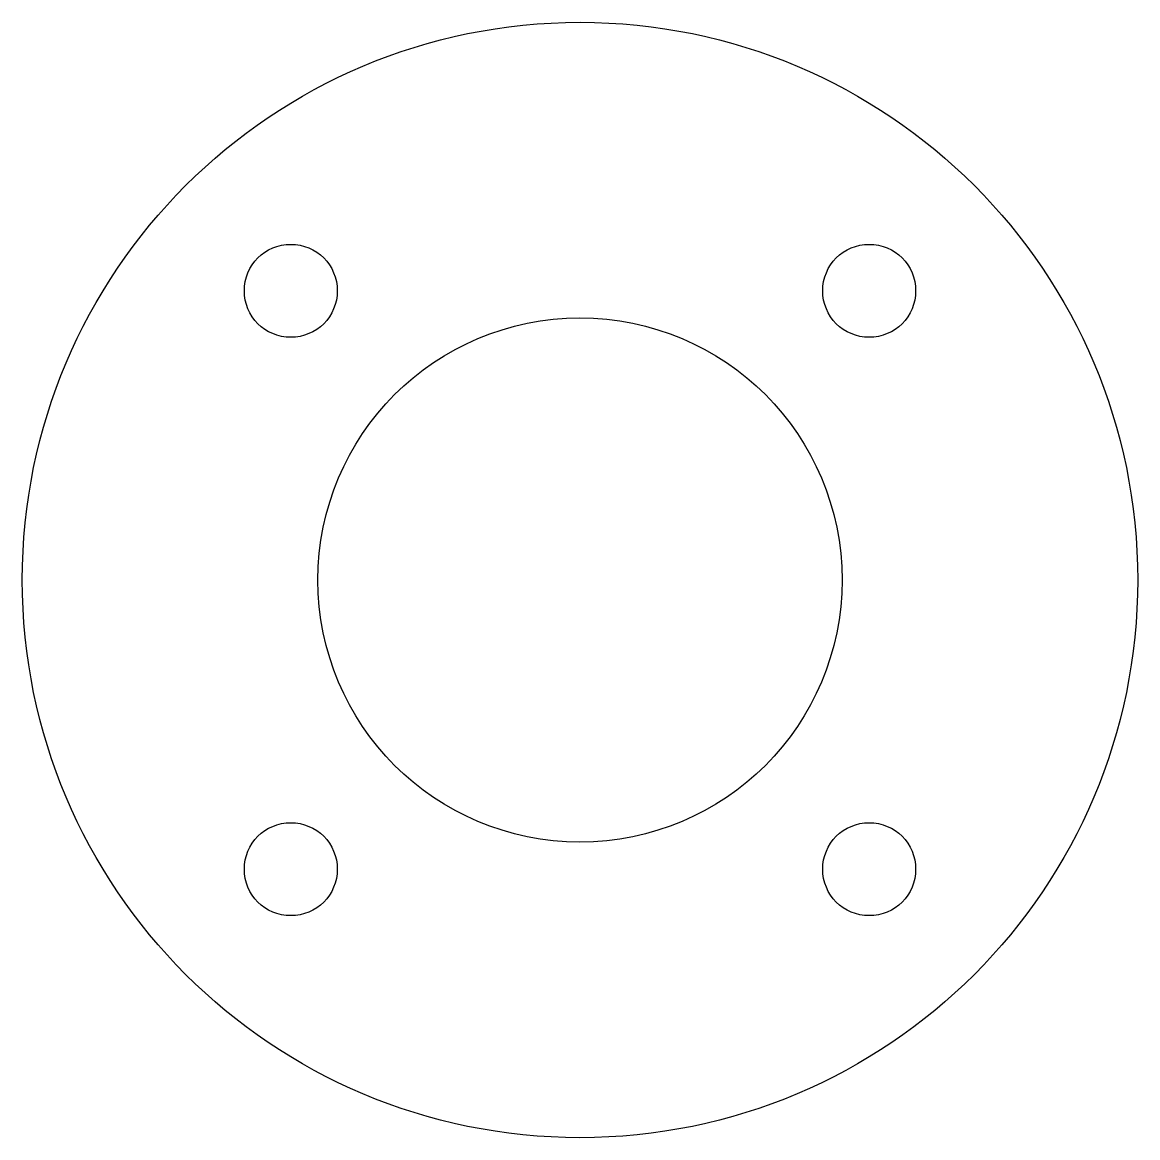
# Model space of a CAD drawing. Header units: millimetres. Extents: x 0 to 60, y 0 to 60.
import ezdxf

# ---------------------------------------------------------------- set-up
doc = ezdxf.new("R2010")
doc.units = ezdxf.units.MM
doc.layers.add('CutProfile', color=7, linetype='CONTINUOUS')

msp = doc.modelspace()

# ---------------------------------------------------------------- linework, layer by layer
at = {"layer": 'CutProfile'}
for centre, radius in [((30, 30), 30), ((14.444, 45.556), 2.5), ((45.556, 45.556), 2.5), ((30, 30), 14.1), ((14.444, 14.444), 2.5), ((45.556, 14.444), 2.5)]:
    msp.add_circle(centre, radius, dxfattribs=at)

doc.saveas('drawing.dxf')
